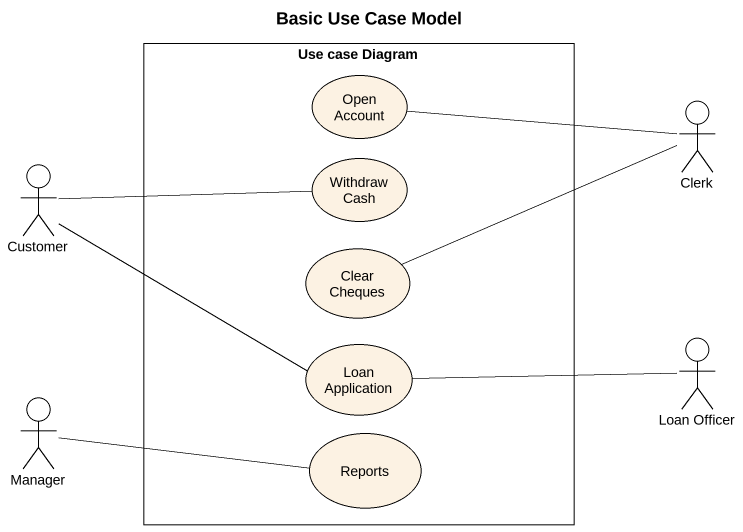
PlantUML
@startuml
title Basic Use Case Model
rectangle "Use case Diagram" as Use_case_Diagram {
  usecase "Open Account" as Open_Account
  usecase "Withdraw Cash" as Withdraw_Cash
  usecase "Clear Cheques" as Clear_Cheques
  usecase "Loan Application" as Loan_Application
  usecase Reports
}
actor Clerk
actor Customer
actor "Loan Officer" as Loan_Officer
actor Manager
Clerk -left- Open_Account
Customer -right- Withdraw_Cash
Customer -right- Loan_Application
Clear_Cheques -right- Clerk
Loan_Officer -left- Loan_Application
Manager -right- Reports
@enduml
